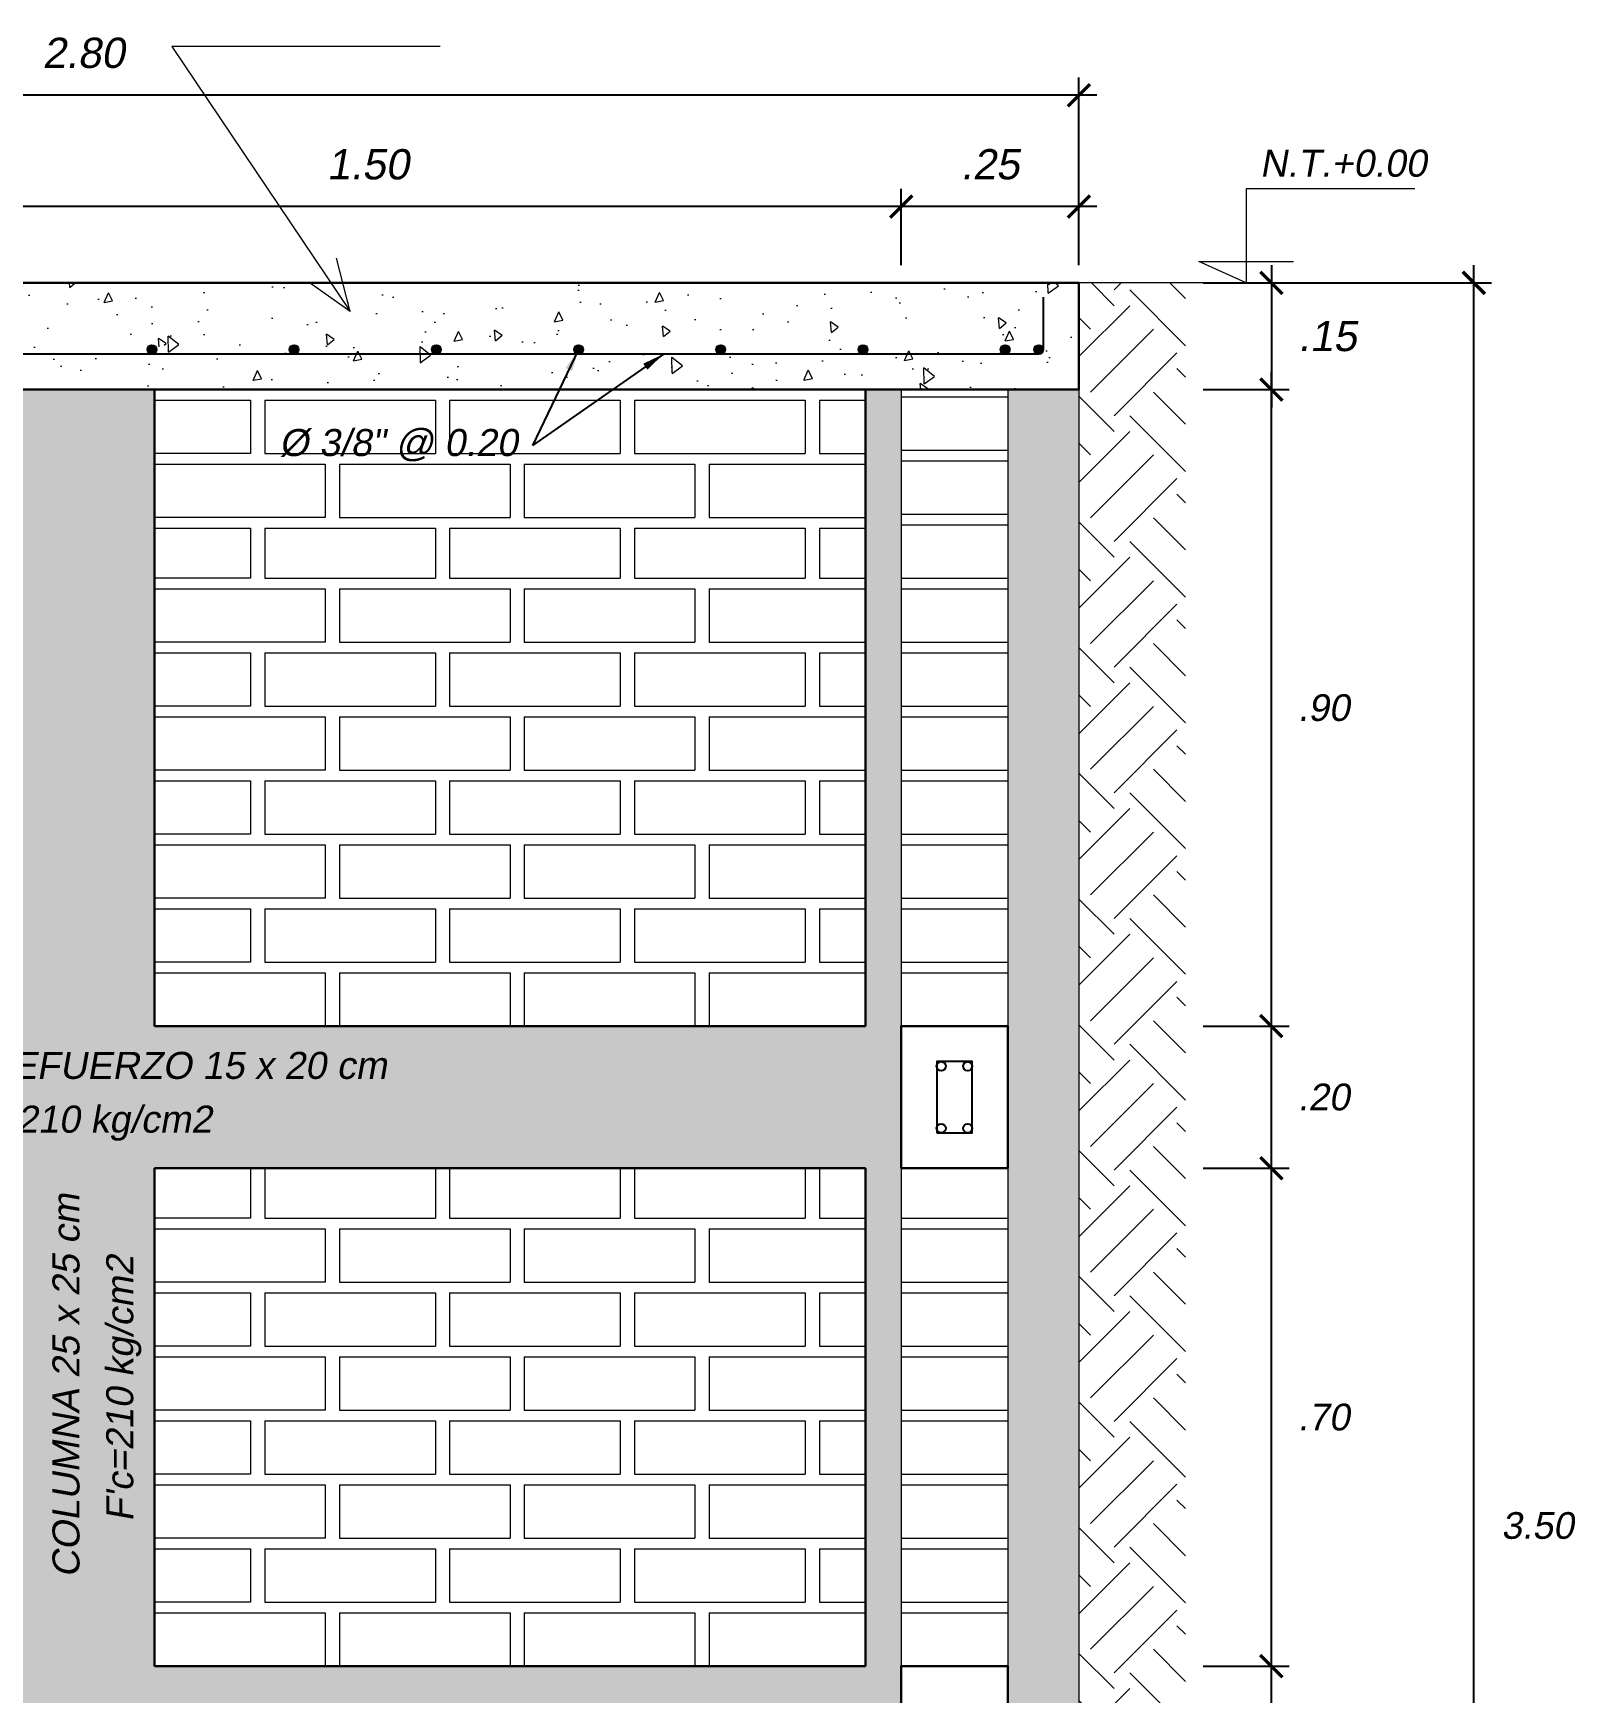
# Model space of a CAD drawing. Header units: metres. Extents: x 4293 to 4528, y 2596 to 2639.
# Drawn here: x 4468.228 to 4470.397, y 2628.752 to 2631.086 of the extents above; entities that cross this region are included whole.
import ezdxf
from ezdxf.enums import TextEntityAlignment as Align

# ---------------------------------------------------------------- set-up
doc = ezdxf.new("R2010")
doc.units = ezdxf.units.M
for name, color, linetype, lineweight in [('a. acero', 150, 'Continuous', 25), ('a. grava', 252, 'Continuous', 5), ('a. Ladrillos', 24, 'Continuous', 15), ('a. terreno', 79, 'Continuous', 9), ('A.B LADRILLO', 24, 'Continuous', 5), ('A.Texto', 180, 'Continuous', 5), ('cimiento', 6, 'Continuous', 30), ('columna', 212, 'Continuous', 30), ('concreto', 252, 'Continuous', 5), ('Cotas', 170, 'Continuous', 5)]:
    doc.layers.add(name, color=color, linetype=linetype, lineweight=lineweight)
doc.styles.add('ARIAL', font='arial.ttf', dxfattribs={"oblique": 10})
doc.dimstyles.new('Esc 1-25', dxfattribs={"dimscale": 0.25, "dimtxt": 0.15, "dimasz": 0.125, "dimexe": 0.1, "dimexo": 0.1, "dimgap": 0.15, "dimtad": 2, "dimtih": 1, "dimtoh": 1, "dimzin": 4, "dimdsep": 46, "dimtxsty": 'ARIAL', "dimblk": 'ARCHTICK', "dimcen": 0.5, "dimdle": 0.1, "dimadec": 0, "dimazin": 0, "dimtfac": 1, "dimtofl": 0, "dimtmove": 2, "dimatfit": 3, "dimfxl": 1, "dimtolj": 1, "dimtzin": 0, "dimarcsym": 1})

# ---------------------------------------------------------------- blocks, each defined once
blk = doc.blocks.new('_ArchTick')
at = {"color": 0, "linetype": 'ByBlock', "const_width": 0.15}
blk.add_lwpolyline([(-0.5, -0.5), (0.5, 0.5)], dxfattribs=at)
blk = doc.blocks.new('*D553')
at = {"layer": 'Cotas', "color": 0, "lineweight": -2, "transparency": 16777216}
for p, q in [((4467.9486, 2630.7594), (4467.9486, 2630.8667)), ((4469.4486, 2630.7594), (4469.4486, 2630.8667)), ((4469.4736, 2630.8417), (4467.9236, 2630.8417))]:
    blk.add_line(p, q, dxfattribs=at)
at = {"layer": 'Defpoints', "color": 0, "transparency": 16777216}
for p in [(4467.9486, 2630.8417), (4467.9486, 2630.7344), (4469.4486, 2630.7344)]:
    blk.add_point(p, dxfattribs=at)
at = {"layer": 'Cotas', "color": 0, "lineweight": -2, "transparency": 16777216, "xscale": 0.03125, "yscale": 0.03125, "zscale": 0.03125, "rotation": 180}
blk.add_blockref('_ArchTick', (4467.9486, 2630.8417), dxfattribs=at)
at = {"layer": 'Cotas', "color": 0, "lineweight": -2, "transparency": 16777216, "xscale": 0.03125, "yscale": 0.03125, "zscale": 0.03125}
blk.add_blockref('_ArchTick', (4469.4486, 2630.8417), dxfattribs=at)
at = {"layer": 'Cotas', "color": 0, "transparency": 16777216, "insert": (4468.6986, 2630.9009), "char_height": 0.0425, "attachment_point": 5, "style": 'ARIAL'}
blk.add_mtext('\\A1;1.50', dxfattribs=at)
blk = doc.blocks.new('*D556')
at = {"layer": 'Cotas', "color": 0, "lineweight": -2, "transparency": 16777216}
for p, q in [((4466.8986, 2630.7594), (4466.8986, 2631.0234)), ((4469.6986, 2630.7594), (4469.6986, 2631.0234)), ((4469.7236, 2630.9984), (4466.8736, 2630.9984))]:
    blk.add_line(p, q, dxfattribs=at)
at = {"layer": 'Defpoints', "color": 0, "transparency": 16777216}
for p in [(4466.8986, 2630.9984), (4466.8986, 2630.7344), (4469.6986, 2630.7344)]:
    blk.add_point(p, dxfattribs=at)
at = {"layer": 'Cotas', "color": 0, "lineweight": -2, "transparency": 16777216, "xscale": 0.03125, "yscale": 0.03125, "zscale": 0.03125, "rotation": 180}
blk.add_blockref('_ArchTick', (4466.8986, 2630.9984), dxfattribs=at)
at = {"layer": 'Cotas', "color": 0, "lineweight": -2, "transparency": 16777216, "xscale": 0.03125, "yscale": 0.03125, "zscale": 0.03125}
blk.add_blockref('_ArchTick', (4469.6986, 2630.9984), dxfattribs=at)
at = {"layer": 'Cotas', "color": 0, "transparency": 16777216, "insert": (4468.2986, 2631.0576), "char_height": 0.0425, "attachment_point": 5, "style": 'ARIAL'}
blk.add_mtext('\\A1;2.80', dxfattribs=at)
blk = doc.blocks.new('*D557')
at = {"layer": 'Cotas', "color": 0, "lineweight": -2, "transparency": 16777216}
for p, q in [((4469.4486, 2630.7594), (4469.4486, 2630.8667)), ((4469.6986, 2630.7594), (4469.6986, 2630.8667)), ((4469.7236, 2630.8417), (4469.4236, 2630.8417))]:
    blk.add_line(p, q, dxfattribs=at)
at = {"layer": 'Defpoints', "color": 0, "transparency": 16777216}
for p in [(4469.4486, 2630.8417), (4469.4486, 2630.7344), (4469.6986, 2630.7344)]:
    blk.add_point(p, dxfattribs=at)
at = {"layer": 'Cotas', "color": 0, "lineweight": -2, "transparency": 16777216, "xscale": 0.03125, "yscale": 0.03125, "zscale": 0.03125, "rotation": 180}
blk.add_blockref('_ArchTick', (4469.4486, 2630.8417), dxfattribs=at)
at = {"layer": 'Cotas', "color": 0, "lineweight": -2, "transparency": 16777216, "xscale": 0.03125, "yscale": 0.03125, "zscale": 0.03125}
blk.add_blockref('_ArchTick', (4469.6986, 2630.8417), dxfattribs=at)
at = {"layer": 'Cotas', "color": 0, "transparency": 16777216, "insert": (4469.5736, 2630.9009), "char_height": 0.0425, "attachment_point": 5, "style": 'ARIAL'}
blk.add_mtext('\\A1;.25', dxfattribs=at)
blk = doc.blocks.new('*D558')
at = {"layer": 'Cotas', "color": 0, "lineweight": -2, "transparency": 16777216}
for p, q in [((4469.9693, 2630.7594), (4469.9693, 2630.5594)), ((4469.8736, 2630.7344), (4469.9943, 2630.7344)), ((4469.8736, 2630.5844), (4469.9943, 2630.5844))]:
    blk.add_line(p, q, dxfattribs=at)
at = {"layer": 'Defpoints', "color": 0, "transparency": 16777216}
for p in [(4469.8486, 2630.7344), (4469.8486, 2630.5844), (4469.9693, 2630.5844)]:
    blk.add_point(p, dxfattribs=at)
at = {"layer": 'Cotas', "color": 0, "lineweight": -2, "transparency": 16777216, "xscale": 0.03125, "yscale": 0.03125, "zscale": 0.03125}
for p, rotation in [((4469.9693, 2630.7344), 90), ((4469.9693, 2630.5844), 270)]:
    blk.add_blockref('_ArchTick', p, dxfattribs=dict(at, rotation=rotation))
at = {"layer": 'Cotas', "color": 0, "transparency": 16777216, "insert": (4470.048, 2630.6594), "char_height": 0.0425, "attachment_point": 5, "style": 'ARIAL'}
blk.add_mtext('\\A1;.15', dxfattribs=at)
blk = doc.blocks.new('*D562')
at = {"layer": 'Cotas', "color": 0, "lineweight": -2, "ltscale": 0.01, "transparency": 16777216}
for p, q in [((4469.9693, 2628.5644), (4469.9693, 2628.8144)), ((4469.8736, 2628.7894), (4469.9943, 2628.7894)), ((4469.8736, 2628.5894), (4469.9943, 2628.5894))]:
    blk.add_line(p, q, dxfattribs=at)
at = {"layer": 'Defpoints', "color": 0, "ltscale": 0.01, "transparency": 16777216}
for p in [(4469.8486, 2628.7894), (4469.9693, 2628.7894), (4469.8486, 2628.5894)]:
    blk.add_point(p, dxfattribs=at)
at = {"layer": 'Cotas', "color": 0, "lineweight": -2, "ltscale": 0.01, "transparency": 16777216, "xscale": 0.03125, "yscale": 0.03125, "zscale": 0.03125}
for p, rotation in [((4469.9693, 2628.7894), 90), ((4469.9693, 2628.5894), 270)]:
    blk.add_blockref('_ArchTick', p, dxfattribs=dict(at, rotation=rotation))
at = {"layer": 'Cotas', "color": 0, "ltscale": 0.01, "transparency": 16777216, "insert": (4470.0429, 2628.6894), "char_height": 0.0375, "attachment_point": 5, "style": 'ARIAL'}
blk.add_mtext('\\A1;.20', dxfattribs=at)
blk = doc.blocks.new('*D563')
at = {"layer": 'Cotas', "color": 0, "lineweight": -2, "ltscale": 0.01, "transparency": 16777216}
for p, q in [((4469.9693, 2628.7644), (4469.9693, 2629.5144)), ((4469.8736, 2629.4894), (4469.9943, 2629.4894)), ((4469.8736, 2628.7894), (4469.9943, 2628.7894))]:
    blk.add_line(p, q, dxfattribs=at)
at = {"layer": 'Defpoints', "color": 0, "ltscale": 0.01, "transparency": 16777216}
for p in [(4469.8486, 2629.4894), (4469.9693, 2629.4894), (4469.8486, 2628.7894)]:
    blk.add_point(p, dxfattribs=at)
at = {"layer": 'Cotas', "color": 0, "lineweight": -2, "ltscale": 0.01, "transparency": 16777216, "xscale": 0.03125, "yscale": 0.03125, "zscale": 0.03125}
for p, rotation in [((4469.9693, 2629.4894), 90), ((4469.9693, 2628.7894), 270)]:
    blk.add_blockref('_ArchTick', p, dxfattribs=dict(at, rotation=rotation))
at = {"layer": 'Cotas', "color": 0, "ltscale": 0.01, "transparency": 16777216, "insert": (4470.0429, 2629.1394), "char_height": 0.0375, "attachment_point": 5, "style": 'ARIAL'}
blk.add_mtext('\\A1;.70', dxfattribs=at)
blk = doc.blocks.new('*D564')
at = {"layer": 'Cotas', "color": 0, "lineweight": -2, "ltscale": 0.01, "transparency": 16777216}
for p, q in [((4469.9693, 2629.4644), (4469.9693, 2629.7144)), ((4469.8736, 2629.6894), (4469.9943, 2629.6894)), ((4469.8736, 2629.4894), (4469.9943, 2629.4894))]:
    blk.add_line(p, q, dxfattribs=at)
at = {"layer": 'Defpoints', "color": 0, "ltscale": 0.01, "transparency": 16777216}
for p in [(4469.8486, 2629.6894), (4469.9693, 2629.6894), (4469.8486, 2629.4894)]:
    blk.add_point(p, dxfattribs=at)
at = {"layer": 'Cotas', "color": 0, "lineweight": -2, "ltscale": 0.01, "transparency": 16777216, "xscale": 0.03125, "yscale": 0.03125, "zscale": 0.03125}
for p, rotation in [((4469.9693, 2629.6894), 90), ((4469.9693, 2629.4894), 270)]:
    blk.add_blockref('_ArchTick', p, dxfattribs=dict(at, rotation=rotation))
at = {"layer": 'Cotas', "color": 0, "ltscale": 0.01, "transparency": 16777216, "insert": (4470.0429, 2629.5894), "char_height": 0.0375, "attachment_point": 5, "style": 'ARIAL'}
blk.add_mtext('\\A1;.20', dxfattribs=at)
blk = doc.blocks.new('*D565')
at = {"layer": 'Cotas', "color": 0, "lineweight": -2, "ltscale": 0.01, "transparency": 16777216}
for p, q in [((4469.9693, 2629.6644), (4469.9693, 2630.6094)), ((4469.8736, 2630.5844), (4469.9943, 2630.5844)), ((4469.8736, 2629.6894), (4469.9943, 2629.6894))]:
    blk.add_line(p, q, dxfattribs=at)
at = {"layer": 'Defpoints', "color": 0, "ltscale": 0.01, "transparency": 16777216}
for p in [(4469.8486, 2630.5844), (4469.9693, 2630.5844), (4469.8486, 2629.6894)]:
    blk.add_point(p, dxfattribs=at)
at = {"layer": 'Cotas', "color": 0, "lineweight": -2, "ltscale": 0.01, "transparency": 16777216, "xscale": 0.03125, "yscale": 0.03125, "zscale": 0.03125}
for p, rotation in [((4469.9693, 2630.5844), 90), ((4469.9693, 2629.6894), 270)]:
    blk.add_blockref('_ArchTick', p, dxfattribs=dict(at, rotation=rotation))
at = {"layer": 'Cotas', "color": 0, "ltscale": 0.01, "transparency": 16777216, "insert": (4470.0429, 2630.1369), "char_height": 0.0375, "attachment_point": 5, "style": 'ARIAL'}
blk.add_mtext('\\A1;.90', dxfattribs=at)
blk = doc.blocks.new('*D566')
at = {"layer": 'Cotas', "color": 0, "lineweight": -2, "ltscale": 0.01, "transparency": 16777216}
for p, q in [((4470.2541, 2627.2144), (4470.2541, 2630.7594)), ((4469.9943, 2630.7344), (4470.2791, 2630.7344)), ((4469.9943, 2627.2394), (4470.2791, 2627.2394))]:
    blk.add_line(p, q, dxfattribs=at)
at = {"layer": 'Defpoints', "color": 0, "ltscale": 0.01, "transparency": 16777216}
for p in [(4469.9693, 2630.7344), (4470.2541, 2630.7344), (4469.9693, 2627.2394)]:
    blk.add_point(p, dxfattribs=at)
at = {"layer": 'Cotas', "color": 0, "lineweight": -2, "ltscale": 0.01, "transparency": 16777216, "xscale": 0.03125, "yscale": 0.03125, "zscale": 0.03125}
for p, rotation in [((4470.2541, 2630.7344), 90), ((4470.2541, 2627.2394), 270)]:
    blk.add_blockref('_ArchTick', p, dxfattribs=dict(at, rotation=rotation))
at = {"layer": 'Cotas', "color": 0, "ltscale": 0.01, "transparency": 16777216, "insert": (4470.3436, 2628.9869), "char_height": 0.0375, "attachment_point": 5, "style": 'ARIAL'}
blk.add_mtext('\\A1;3.50', dxfattribs=at)

msp = doc.modelspace()

# ---------------------------------------------------------------- hatches: boundary and pattern name
at = {"layer": 'a. acero'}
h = msp.add_hatch(color=1, dxfattribs=at)
h.set_gradient(color1=(255, 0, 0), color2=(255, 20, 20), one_color=1, tint=0.54)
h.paths.add_polyline_path([(4468.3886, 2630.6407, 1), (4468.4013, 2630.6407, 1)])
h = msp.add_hatch(color=1, dxfattribs=at)
h.set_gradient(color1=(255, 0, 0), color2=(255, 20, 20), one_color=1, tint=0.54)
h.paths.add_polyline_path([(4468.5886, 2630.6407, 1), (4468.6013, 2630.6407, 1)])
h = msp.add_hatch(color=1, dxfattribs=at)
h.set_gradient(color1=(255, 0, 0), color2=(255, 20, 20), one_color=1, tint=0.54)
h.paths.add_polyline_path([(4468.7886, 2630.6407, 1), (4468.8013, 2630.6407, 1)])
h = msp.add_hatch(color=1, dxfattribs=at)
h.set_gradient(color1=(255, 0, 0), color2=(255, 20, 20), one_color=1, tint=0.54)
h.paths.add_polyline_path([(4468.9886, 2630.6407, 1), (4469.0013, 2630.6407, 1)])
h = msp.add_hatch(color=1, dxfattribs=at)
h.set_gradient(color1=(255, 0, 0), color2=(255, 20, 20), one_color=1, tint=0.54)
h.paths.add_polyline_path([(4469.1886, 2630.6407, 1), (4469.2013, 2630.6407, 1)])
h = msp.add_hatch(color=1, dxfattribs=at)
h.set_gradient(color1=(255, 0, 0), color2=(255, 20, 20), one_color=1, tint=0.54)
h.paths.add_polyline_path([(4469.3886, 2630.6407, 1), (4469.4013, 2630.6407, 1)])
h = msp.add_hatch(color=1, dxfattribs=at)
h.set_gradient(color1=(255, 0, 0), color2=(255, 20, 20), one_color=1, tint=0.54)
h.paths.add_polyline_path([(4469.5886, 2630.6407, 1), (4469.6013, 2630.6407, 1)])
h = msp.add_hatch(color=1, dxfattribs=at)
h.set_gradient(color1=(255, 0, 0), color2=(255, 20, 20), one_color=1, tint=0.54)
h.paths.add_polyline_path([(4469.6359, 2630.6407, 1), (4469.6486, 2630.6407, 1)])
at = {"layer": 'a. grava'}
h = msp.add_hatch(dxfattribs=at)
h.set_pattern_fill('GRAVEL', color=256, scale=0.1, style=0)
h.set_pattern_definition([(228.0128, (4412.2989635, 2630.692744), (-0.7999998232, -0.9000001342), [0.0134536, -1.3319088]), (184.9697, (4412.2899635, 2630.6827437), (1.20000010515, 0.0999991307), [0.0230868, -2.2855925]), (132.5104, (4412.2669635, 2630.680744), (0.99999907183, -1.1000008674), [0.0162788, -1.6116032]), (267.2737, (4412.2279635, 2630.6557437), (0.09999960177, 2.0000000295), [0.0210238, -2.0813558]), (292.8337, (4412.2269635, 2630.6347437), (-0.50000099054, 1.19999964118), [0.0206155, -2.0409373]), (357.2737, (4412.2349635, 2630.6157437), (-2.0000000295, 0.09999960177), [0.0210238, -2.0813558]), (37.6942, (4412.2559635, 2630.6147437), (-1.30000073456, -0.99999904052), [0.0278029, -2.7524849]), (72.2553, (4412.2779635, 2630.6317437), (0.70000107627, 2.19999962312), [0.0262488, -2.5986321]), (121.4296, (4412.2859635, 2630.6567437), (-0.8000008234, 1.29999950365), [0.021095, -2.0884073]), (175.2364, (4412.2749635, 2630.674744), (1.1000000946, -0.0999991533), [0.0240832, -1.1800763]), (222.3974, (4412.2509635, 2630.6767437), (-1.2000007351, -1.0999992082), [0.0311448, -3.0833375]), (138.8141, (4412.326963, 2630.654744), (-0.7000002947, 0.5999997313), [0.0106301, -1.0523844]), (171.4692, (4412.3189635, 2630.6617437), (1.2999998285, -0.200000791), [0.0202237, -2.0021511]), (225, (4412.29896, 2630.664744), (-1e-17, -0.10000003), [0.0141421, -0.1272792]), (203.1986, (4412.291963, 2630.676744), (0.499999973, 0.2000001325), [0.0076158, -0.7539615]), (291.8014, (4412.284963, 2630.673744), (-0.099999991, 0.3000000273), [0.0107703, -0.5277462]), (30.9638, (4412.288963, 2630.663744), (0.299999802, 0.2000002484), [0.0174929, -0.5656023]), (161.5651, (4412.303963, 2630.672744), (0.200000043, -0.09999984), [0.0126491, -0.3035787]), (16.3895, (4412.2269635, 2630.6737437), (1.00000021984, 0.299999271), [0.01772, -1.7542845]), (70.3462, (4412.2439635, 2630.678744), (-0.3999995247, -1.10000021356), [0.0148661, -1.4717408]), (293.1986, (4412.303963, 2630.692744), (-0.2000001325, 0.499999973), [0.0152315, -0.7463458]), (343.6105, (4412.3099635, 2630.6787437), (-1.00000021984, 0.299999271), [0.01772, -1.7542845]), (339.444, (4412.226963, 2630.611744), (-0.5000001845, 0.1999995996), [0.017088, -0.8373124]), (294.7751, (4412.2429635, 2630.605744), (-0.4999992189, 1.1000003422), [0.0143178, -1.4174643]), (66.8014, (4412.304963, 2630.592744), (0.2000001325, 0.499999973), [0.0152315, -0.7463458]), (17.354, (4412.3109635, 2630.6067437), (-1.3000002019, -0.3999994502), [0.0167631, -1.6595424]), (69.444, (4412.255963, 2630.592744), (-0.1999995996, -0.5000001845), [0.008544, -0.8458564]), (101.3099, (4412.298963, 2630.592744), (-0.099999763, 0.400000075), [0.005099, -0.5048029]), (165.9638, (4412.297963, 2630.597744), (0.300000055, -0.099999806), [0.0206155, -0.391695]), (186.009, (4412.2779635, 2630.6027437), (0.9999999751, 0.09999993175), [0.019105, -1.8913923]), (303.6901, (4412.288963, 2630.654744), (-0.100000133, 0.199999956), [0.0144222, -0.3461329]), (353.1572, (4412.2969635, 2630.6427437), (1.69999993655, -0.2000007998), [0.0251794, -2.4927563]), (60.9454, (4412.321963, 2630.639744), (-0.4000000027, -0.7000000385), [0.0102956, -1.0192674]), (90, (4412.32696, 2630.64874), (-0.1, 0.1), [0.006, -0.094]), (120.2564, (4412.2759635, 2630.605744), (0.3999994887, -0.7000002456), [0.0138924, -1.375352]), (48.0128, (4412.2689635, 2630.617744), (0.7999998232, 0.9000001342), [0.0269072, -1.3184552]), (0, (4412.28696, 2630.63774), (0.1, 0.1), [0.026, -0.074]), (325.3048, (4412.3129635, 2630.637744), (-0.9999994259, 0.70000086096), [0.0158114, -1.5653274]), (254.0546, (4412.325963, 2630.628744), (-0.099999989, -0.4000000127), [0.0145602, -0.7134508]), (207.646, (4412.3219635, 2630.6147437), (-1.89999958072, -1.00000077132), [0.0237065, -2.3469474]), (175.4261, (4412.3009635, 2630.6037437), (-1.30000005583, 0.09999948012), [0.0250799, -2.4829074])])
h.paths.add_polyline_path([(4469.6986, 2630.5844), (4469.5986, 2630.5844), (4469.5986, 2627.2394), (4469.6986, 2627.2394)])
at = {"layer": 'a. terreno', "ltscale": 0.5}
h = msp.add_hatch(dxfattribs=at)
h.set_pattern_fill('EARTH', color=256, scale=0.5, angle=45, style=0)
h.set_pattern_definition([(45, (4306.40636, 2617.99641), (1e-17, 0.1767767), [0.125, -0.125]), (45, (4306.37321, 2618.02955), (1e-17, 0.1767767), [0.125, -0.125]), (45, (4306.34007, 2618.0627), (1e-17, 0.1767767), [0.125, -0.125]), (135, (4306.34007, 2618.0848), (-0.1767767, 3e-17), [0.125, -0.125]), (135, (4306.37321, 2618.11794), (-0.1767767, 3e-17), [0.125, -0.125]), (135, (4306.40636, 2618.15109), (-0.1767767, 3e-17), [0.125, -0.125])])
h.paths.add_polyline_path([(4469.8486, 2630.7344), (4469.6986, 2630.7344), (4469.6986, 2627.2394), (4469.8486, 2627.2394)])
at = {"layer": 'concreto', "ltscale": 2}
h = msp.add_hatch(dxfattribs=at)
h.set_pattern_fill('AR-CONC', color=256, scale=0.02, angle=45, style=0)
h.set_pattern_definition([(95, (4272.2352, 2619.44062), (0.1103104, 0.092561416), [0.015, -0.165]), (40, (4272.2352, 2619.44062), (-0.12599843, 0.08675363), [0.012, -0.132]), (145.451444, (4272.24439, 2619.44833), (-0.01568803, 0.17931504), [0.01274804, -0.14022842]), (91.1842, (4272.20691, 2619.4689), (0.17433868, 0.12752276), [0.0225, -0.2475]), (141.63564, (4272.22144, 2619.47953), (-0.00558001, 0.26994233), [0.01912207, -0.21034275]), (36.18416, (4272.20691, 2619.4689), (-0.00558001, 0.26994233), [0.018, -0.198]), (66, (4272.22813, 2619.47597), (0.141354314, 0.027476495), [0.015, -0.165]), (11, (4272.22813, 2619.47597), (-0.06814172, 0.13696169), [0.012, -0.132]), (116.451445, (4272.2399, 2619.47826), (0.073212595, 0.16443818), [0.01274804, -0.14022842]), (82.5, (4272.2352, 2619.44062), (-0.045358637, 0.048797964), [0, -0.1304, 0, -0.134, 0, -0.1325]), (52.5, (4272.2352, 2619.44062), (-0.018574588, 0.09298189), [0, -0.0764, 0, -0.1274, 0, -0.0505]), (12.5, (4272.20366, 2619.40908), (0.078683633, 0.072304152), [0, -0.05, 0, -0.156, 0, -0.207]), (2.5, (4272.18952, 2619.39494), (0.068317997, 0.09663196), [0, -0.065, 0, -0.1036, 0, -0.147])])
h.paths.add_polyline_path([(4467.9486, 2630.7344), (4467.9486, 2630.6344), (4467.8986, 2630.6344), (4467.8986, 2630.5844), (4469.6986, 2630.5844), (4469.6986, 2630.7344), (4469.2172, 2630.7344), (4469.2276, 2630.6942), (4469.1704, 2630.7344)])
edge = h.paths.add_edge_path(flags=16)
edge.add_arc((4468.4102, 2630.6407), 0.00635, 0, 360)
at = {"layer": 'concreto', "ltscale": 0.5}
h = msp.add_hatch(dxfattribs=at)
h.set_pattern_fill('AR-CONC', color=256, scale=0.02, angle=45, style=0)
h.set_pattern_definition([(95, (4272.2352, 2619.29062), (0.1103104, 0.092561416), [0.015, -0.165]), (40, (4272.2352, 2619.29062), (-0.12599843, 0.08675363), [0.012, -0.132]), (145.451444, (4272.24439, 2619.29833), (-0.01568803, 0.17931504), [0.01274804, -0.14022842]), (91.1842, (4272.20691, 2619.3189), (0.17433868, 0.12752276), [0.0225, -0.2475]), (141.63564, (4272.22144, 2619.32953), (-0.00558001, 0.26994233), [0.01912207, -0.21034275]), (36.18416, (4272.20691, 2619.3189), (-0.00558001, 0.26994233), [0.018, -0.198]), (66, (4272.22813, 2619.32597), (0.141354314, 0.027476495), [0.015, -0.165]), (11, (4272.22813, 2619.32597), (-0.06814172, 0.13696169), [0.012, -0.132]), (116.451445, (4272.2399, 2619.32826), (0.073212595, 0.16443818), [0.01274804, -0.14022842]), (82.5, (4272.2352, 2619.29062), (-0.045358637, 0.048797964), [0, -0.1304, 0, -0.134, 0, -0.1325]), (52.5, (4272.2352, 2619.29062), (-0.018574588, 0.09298189), [0, -0.0764, 0, -0.1274, 0, -0.0505]), (12.5, (4272.20366, 2619.25908), (0.078683633, 0.072304152), [0, -0.05, 0, -0.156, 0, -0.207]), (2.5, (4272.18952, 2619.24494), (0.068317997, 0.09663196), [0, -0.065, 0, -0.1036, 0, -0.147])])
h.paths.add_polyline_path([(4468.3986, 2629.6894), (4468.3986, 2630.5844), (4468.1986, 2630.5844), (4468.1986, 2629.6894), (4467.1986, 2629.6894), (4467.1986, 2630.5844), (4467.1486, 2630.5844), (4467.1486, 2627.7394), (4467.6486, 2627.7394), (4469.2486, 2627.7394), (4469.4486, 2627.7394), (4469.4486, 2630.5844), (4469.3986, 2630.5844), (4469.3986, 2629.6894)])
h.paths.add_polyline_path([(4468.3986, 2629.4894), (4469.3986, 2629.4894), (4469.3986, 2628.7894), (4468.3986, 2628.7894)], flags=16)
h.paths.add_polyline_path([(4468.1986, 2629.4894), (4468.1986, 2628.7894), (4467.1986, 2628.7894), (4467.1986, 2629.4894)], flags=16)
h.paths.add_polyline_path([(4468.3986, 2628.5894), (4469.3986, 2628.5894), (4469.3986, 2627.8894), (4468.3986, 2627.8894)], flags=16)
h.paths.add_polyline_path([(4468.1986, 2628.5894), (4468.1986, 2627.8894), (4467.1986, 2627.8894), (4467.1986, 2628.5894)], flags=16)

# ---------------------------------------------------------------- linework, layer by layer
at = {"layer": 'a. acero'}
for points in [[(4469.6486, 2630.6407), (4469.6486, 2630.7141)], [(4469.6422, 2630.6344), (4467.9949, 2630.6344)]]:
    msp.add_lwpolyline(points, dxfattribs=at)
msp.add_lwpolyline([(4469.4986, 2629.5394), (4469.5486, 2629.5394), (4469.5486, 2629.6394), (4469.4986, 2629.6394)], close=True, dxfattribs=at)
for centre in [(4468.3949, 2630.6407), (4468.3949, 2630.6407), (4468.5949, 2630.6407), (4468.7949, 2630.6407), (4468.9949, 2630.6407), (4469.1949, 2630.6407), (4469.3949, 2630.6407), (4469.5949, 2630.6407), (4469.6422, 2630.6407), (4469.6422, 2630.6407), (4469.5049, 2629.633), (4469.5422, 2629.633), (4469.5049, 2629.5457), (4469.5422, 2629.5457)]:
    msp.add_circle(centre, 0.00635, dxfattribs=at)
at = {"layer": 'a. grava'}
msp.add_line((4469.6986, 2630.5844), (4469.6986, 2627.2394), dxfattribs=at)
at = {"layer": 'a. Ladrillos'}
for p, q in [((4469.4486, 2630.5844), (4469.4486, 2629.6894)), ((4468.3986, 2630.5694), (4468.5336, 2630.5694)), ((4468.5336, 2630.5694), (4468.5336, 2630.4944)), ((4468.5536, 2630.5694), (4468.5536, 2630.4944)), ((4468.5536, 2630.5694), (4468.7936, 2630.5694)), ((4468.7936, 2630.5694), (4468.7936, 2630.4944)), ((4468.8136, 2630.5694), (4468.8136, 2630.4944)), ((4468.8136, 2630.5694), (4469.0536, 2630.5694)), ((4469.0536, 2630.5694), (4469.0536, 2630.4944)), ((4469.0736, 2630.5694), (4469.0736, 2630.4944)), ((4469.0736, 2630.5694), (4469.3136, 2630.5694)), ((4469.3136, 2630.5694), (4469.3136, 2630.4944)), ((4469.3336, 2630.5694), (4469.3336, 2630.4944)), ((4469.3336, 2630.5694), (4469.3986, 2630.5694)), ((4469.4486, 2630.5744), (4469.5986, 2630.5744)), ((4469.4486, 2630.5744), (4469.5986, 2630.5744)), ((4468.5336, 2630.4944), (4468.3986, 2630.4944)), ((4468.5536, 2630.4944), (4468.7936, 2630.4944)), ((4468.8136, 2630.4944), (4469.0536, 2630.4944)), ((4469.0736, 2630.4944), (4469.3136, 2630.4944)), ((4469.3336, 2630.4944), (4469.3986, 2630.4944)), ((4469.4486, 2630.4994), (4469.5986, 2630.4994)), ((4468.3986, 2630.4794), (4468.6386, 2630.4794)), ((4468.6386, 2630.4794), (4468.6386, 2630.4044)), ((4468.6586, 2630.4794), (4468.6586, 2630.4044)), ((4468.6586, 2630.4794), (4468.8986, 2630.4794)), ((4468.8986, 2630.4794), (4468.8986, 2630.4044)), ((4468.9186, 2630.4794), (4468.9186, 2630.4044)), ((4468.9186, 2630.4794), (4469.1586, 2630.4794)), ((4469.1586, 2630.4794), (4469.1586, 2630.4044)), ((4469.1786, 2630.4794), (4469.1786, 2630.4044)), ((4469.1786, 2630.4794), (4469.3986, 2630.4794)), ((4469.4486, 2630.4844), (4469.5986, 2630.4844)), ((4469.4486, 2630.4844), (4469.5986, 2630.4844)), ((4468.6386, 2630.4044), (4468.3986, 2630.4044)), ((4468.6586, 2630.4044), (4468.8986, 2630.4044)), ((4468.9186, 2630.4044), (4469.1586, 2630.4044)), ((4469.1786, 2630.4044), (4469.3986, 2630.4044)), ((4469.4486, 2630.4094), (4469.5986, 2630.4094)), ((4468.3986, 2630.3894), (4468.5336, 2630.3894)), ((4468.5336, 2630.3894), (4468.5336, 2630.3194)), ((4468.5536, 2630.3894), (4468.5536, 2630.3194)), ((4468.5536, 2630.3894), (4468.7936, 2630.3894)), ((4468.7936, 2630.3894), (4468.7936, 2630.3194)), ((4468.8136, 2630.3894), (4468.8136, 2630.3194)), ((4468.8136, 2630.3894), (4469.0536, 2630.3894)), ((4469.0536, 2630.3894), (4469.0536, 2630.3194)), ((4469.0736, 2630.3894), (4469.0736, 2630.3194)), ((4469.0736, 2630.3894), (4469.3136, 2630.3894)), ((4469.3136, 2630.3894), (4469.3136, 2630.3194)), ((4469.3336, 2630.3894), (4469.3336, 2630.3194)), ((4469.3336, 2630.3894), (4469.3986, 2630.3894)), ((4469.4486, 2630.3944), (4469.5986, 2630.3944)), ((4469.4486, 2630.3944), (4469.5986, 2630.3944)), ((4468.5336, 2630.3194), (4468.3986, 2630.3194)), ((4468.3986, 2630.3044), (4468.6386, 2630.3044)), ((4468.5536, 2630.3194), (4468.7936, 2630.3194)), ((4468.6386, 2630.3044), (4468.6386, 2630.2294)), ((4468.6586, 2630.3044), (4468.6586, 2630.2294)), ((4468.6586, 2630.3044), (4468.8986, 2630.3044)), ((4468.8136, 2630.3194), (4469.0536, 2630.3194)), ((4468.8986, 2630.3044), (4468.8986, 2630.2294)), ((4468.9186, 2630.3044), (4468.9186, 2630.2294)), ((4468.9186, 2630.3044), (4469.1586, 2630.3044)), ((4469.0736, 2630.3194), (4469.3136, 2630.3194)), ((4469.1586, 2630.3044), (4469.1586, 2630.2294)), ((4469.1786, 2630.3044), (4469.1786, 2630.2294)), ((4469.1786, 2630.3044), (4469.3986, 2630.3044)), ((4469.3336, 2630.3194), (4469.3986, 2630.3194)), ((4469.4486, 2630.3194), (4469.5986, 2630.3194)), ((4469.4486, 2630.3044), (4469.5986, 2630.3044)), ((4469.4486, 2630.3044), (4469.5986, 2630.3044)), ((4468.6386, 2630.2294), (4468.3986, 2630.2294)), ((4468.3986, 2630.2144), (4468.5336, 2630.2144)), ((4468.5336, 2630.2144), (4468.5336, 2630.1394)), ((4468.5536, 2630.2144), (4468.5536, 2630.1394)), ((4468.5536, 2630.2144), (4468.7936, 2630.2144)), ((4468.6586, 2630.2294), (4468.8986, 2630.2294)), ((4468.7936, 2630.2144), (4468.7936, 2630.1394)), ((4468.8136, 2630.2144), (4468.8136, 2630.1394)), ((4468.8136, 2630.2144), (4469.0536, 2630.2144)), ((4468.9186, 2630.2294), (4469.1586, 2630.2294)), ((4469.0536, 2630.2144), (4469.0536, 2630.1394)), ((4469.0736, 2630.2144), (4469.0736, 2630.1394)), ((4469.0736, 2630.2144), (4469.3136, 2630.2144)), ((4469.1786, 2630.2294), (4469.3986, 2630.2294)), ((4469.3136, 2630.2144), (4469.3136, 2630.1394)), ((4469.3336, 2630.2144), (4469.3336, 2630.1394)), ((4469.3336, 2630.2144), (4469.3986, 2630.2144)), ((4469.4486, 2630.2294), (4469.5986, 2630.2294)), ((4469.4486, 2630.2144), (4469.5986, 2630.2144)), ((4469.4486, 2630.2144), (4469.5986, 2630.2144)), ((4468.5336, 2630.1394), (4468.3986, 2630.1394)), ((4468.5536, 2630.1394), (4468.7936, 2630.1394)), ((4468.8136, 2630.1394), (4469.0536, 2630.1394)), ((4469.0736, 2630.1394), (4469.3136, 2630.1394)), ((4469.3336, 2630.1394), (4469.3986, 2630.1394)), ((4469.4486, 2630.1394), (4469.5986, 2630.1394)), ((4468.3986, 2630.1244), (4468.6386, 2630.1244)), ((4468.6386, 2630.1244), (4468.6386, 2630.0494)), ((4468.6586, 2630.1244), (4468.6586, 2630.0494)), ((4468.6586, 2630.1244), (4468.8986, 2630.1244)), ((4468.8986, 2630.1244), (4468.8986, 2630.0494)), ((4468.9186, 2630.1244), (4468.9186, 2630.0494)), ((4468.9186, 2630.1244), (4469.1586, 2630.1244)), ((4469.1586, 2630.1244), (4469.1586, 2630.0494)), ((4469.1786, 2630.1244), (4469.1786, 2630.0494)), ((4469.1786, 2630.1244), (4469.3986, 2630.1244)), ((4469.4486, 2630.1244), (4469.5986, 2630.1244)), ((4469.4486, 2630.1244), (4469.5986, 2630.1244)), ((4468.6386, 2630.0494), (4468.3986, 2630.0494)), ((4468.6586, 2630.0494), (4468.8986, 2630.0494)), ((4468.9186, 2630.0494), (4469.1586, 2630.0494)), ((4469.1786, 2630.0494), (4469.3986, 2630.0494)), ((4469.4486, 2630.0494), (4469.5986, 2630.0494)), ((4468.3986, 2630.0344), (4468.5336, 2630.0344)), ((4468.5336, 2630.0344), (4468.5336, 2629.9594)), ((4468.5536, 2630.0344), (4468.5536, 2629.9594)), ((4468.5536, 2630.0344), (4468.7936, 2630.0344)), ((4468.7936, 2630.0344), (4468.7936, 2629.9594)), ((4468.8136, 2630.0344), (4468.8136, 2629.9594)), ((4468.8136, 2630.0344), (4469.0536, 2630.0344)), ((4469.0536, 2630.0344), (4469.0536, 2629.9594)), ((4469.0736, 2630.0344), (4469.0736, 2629.9594)), ((4469.0736, 2630.0344), (4469.3136, 2630.0344)), ((4469.3136, 2630.0344), (4469.3136, 2629.9594)), ((4469.3336, 2630.0344), (4469.3336, 2629.9594)), ((4469.3336, 2630.0344), (4469.3986, 2630.0344)), ((4469.4486, 2630.0344), (4469.5986, 2630.0344)), ((4469.4486, 2630.0344), (4469.5986, 2630.0344)), ((4468.5336, 2629.9594), (4468.3986, 2629.9594)), ((4468.5536, 2629.9594), (4468.7936, 2629.9594)), ((4468.8136, 2629.9594), (4469.0536, 2629.9594)), ((4469.0736, 2629.9594), (4469.3136, 2629.9594)), ((4469.3336, 2629.9594), (4469.3986, 2629.9594)), ((4469.4486, 2629.9594), (4469.5986, 2629.9594)), ((4468.3986, 2629.9444), (4468.6386, 2629.9444)), ((4468.6386, 2629.9444), (4468.6386, 2629.8694)), ((4468.6586, 2629.9444), (4468.6586, 2629.8694)), ((4468.6586, 2629.9444), (4468.8986, 2629.9444)), ((4468.8986, 2629.9444), (4468.8986, 2629.8694)), ((4468.9186, 2629.9444), (4468.9186, 2629.8694)), ((4468.9186, 2629.9444), (4469.1586, 2629.9444)), ((4469.1586, 2629.9444), (4469.1586, 2629.8694)), ((4469.1786, 2629.9444), (4469.1786, 2629.8694)), ((4469.1786, 2629.9444), (4469.3986, 2629.9444)), ((4469.4486, 2629.9444), (4469.5986, 2629.9444)), ((4469.4486, 2629.9444), (4469.5986, 2629.9444)), ((4468.6386, 2629.8694), (4468.3986, 2629.8694)), ((4468.6586, 2629.8694), (4468.8986, 2629.8694)), ((4468.9186, 2629.8694), (4469.1586, 2629.8694)), ((4469.1786, 2629.8694), (4469.3986, 2629.8694)), ((4469.4486, 2629.8694), (4469.5986, 2629.8694)), ((4468.3986, 2629.8544), (4468.5336, 2629.8544)), ((4468.5336, 2629.8544), (4468.5336, 2629.7794)), ((4468.5536, 2629.8544), (4468.5536, 2629.7794)), ((4468.5536, 2629.8544), (4468.7936, 2629.8544)), ((4468.7936, 2629.8544), (4468.7936, 2629.7794)), ((4468.8136, 2629.8544), (4468.8136, 2629.7794)), ((4468.8136, 2629.8544), (4469.0536, 2629.8544)), ((4469.0536, 2629.8544), (4469.0536, 2629.7794)), ((4469.0736, 2629.8544), (4469.0736, 2629.7794)), ((4469.0736, 2629.8544), (4469.3136, 2629.8544)), ((4469.3136, 2629.8544), (4469.3136, 2629.7794)), ((4469.3336, 2629.8544), (4469.3336, 2629.7794)), ((4469.3336, 2629.8544), (4469.3986, 2629.8544)), ((4469.4486, 2629.8544), (4469.5986, 2629.8544)), ((4469.4486, 2629.8544), (4469.5986, 2629.8544)), ((4468.5336, 2629.7794), (4468.3986, 2629.7794)), ((4468.5536, 2629.7794), (4468.7936, 2629.7794)), ((4468.8136, 2629.7794), (4469.0536, 2629.7794)), ((4469.0736, 2629.7794), (4469.3136, 2629.7794)), ((4469.3336, 2629.7794), (4469.3986, 2629.7794)), ((4469.4486, 2629.7794), (4469.5986, 2629.7794)), ((4468.3986, 2629.7644), (4468.6386, 2629.7644)), ((4468.6386, 2629.7644), (4468.6386, 2629.6894)), ((4468.6586, 2629.7644), (4468.6586, 2629.6894)), ((4468.6586, 2629.7644), (4468.8986, 2629.7644)), ((4468.8986, 2629.7644), (4468.8986, 2629.6894)), ((4468.9186, 2629.7644), (4468.9186, 2629.6894)), ((4468.9186, 2629.7644), (4469.1586, 2629.7644)), ((4469.1586, 2629.7644), (4469.1586, 2629.6894)), ((4469.1786, 2629.7644), (4469.1786, 2629.6894)), ((4469.1786, 2629.7644), (4469.3986, 2629.7644)), ((4469.4486, 2629.7644), (4469.5986, 2629.7644)), ((4468.5336, 2629.4894), (4468.5336, 2629.4194)), ((4468.5536, 2629.4894), (4468.5536, 2629.4194)), ((4468.7936, 2629.4894), (4468.7936, 2629.4194)), ((4468.8136, 2629.4894), (4468.8136, 2629.4194)), ((4469.0536, 2629.4894), (4469.0536, 2629.4194)), ((4469.0736, 2629.4894), (4469.0736, 2629.4194)), ((4469.3136, 2629.4894), (4469.3136, 2629.4194)), ((4469.3336, 2629.4894), (4469.3336, 2629.4194)), ((4469.4486, 2629.4894), (4469.4486, 2628.7894)), ((4468.5336, 2629.4194), (4468.3986, 2629.4194)), ((4468.5536, 2629.4194), (4468.7936, 2629.4194)), ((4468.8136, 2629.4194), (4469.0536, 2629.4194)), ((4469.0736, 2629.4194), (4469.3136, 2629.4194)), ((4469.3336, 2629.4194), (4469.3986, 2629.4194)), ((4469.4486, 2629.4194), (4469.5986, 2629.4194)), ((4468.3986, 2629.4044), (4468.6386, 2629.4044)), ((4468.6386, 2629.4044), (4468.6386, 2629.3294)), ((4468.6586, 2629.4044), (4468.6586, 2629.3294)), ((4468.6586, 2629.4044), (4468.8986, 2629.4044)), ((4468.8986, 2629.4044), (4468.8986, 2629.3294)), ((4468.9186, 2629.4044), (4468.9186, 2629.3294)), ((4468.9186, 2629.4044), (4469.1586, 2629.4044)), ((4469.1586, 2629.4044), (4469.1586, 2629.3294)), ((4469.1786, 2629.4044), (4469.1786, 2629.3294)), ((4469.1786, 2629.4044), (4469.3986, 2629.4044)), ((4469.4486, 2629.4044), (4469.5986, 2629.4044)), ((4469.4486, 2629.4044), (4469.5986, 2629.4044)), ((4468.6386, 2629.3294), (4468.3986, 2629.3294)), ((4468.6586, 2629.3294), (4468.8986, 2629.3294)), ((4468.9186, 2629.3294), (4469.1586, 2629.3294)), ((4469.1786, 2629.3294), (4469.3986, 2629.3294)), ((4469.4486, 2629.3294), (4469.5986, 2629.3294)), ((4468.3986, 2629.3144), (4468.5336, 2629.3144)), ((4468.5336, 2629.3144), (4468.5336, 2629.2394)), ((4468.5536, 2629.3144), (4468.5536, 2629.2394)), ((4468.5536, 2629.3144), (4468.7936, 2629.3144)), ((4468.7936, 2629.3144), (4468.7936, 2629.2394)), ((4468.8136, 2629.3144), (4468.8136, 2629.2394)), ((4468.8136, 2629.3144), (4469.0536, 2629.3144)), ((4469.0536, 2629.3144), (4469.0536, 2629.2394)), ((4469.0736, 2629.3144), (4469.0736, 2629.2394)), ((4469.0736, 2629.3144), (4469.3136, 2629.3144)), ((4469.3136, 2629.3144), (4469.3136, 2629.2394)), ((4469.3336, 2629.3144), (4469.3336, 2629.2394)), ((4469.3336, 2629.3144), (4469.3986, 2629.3144)), ((4469.4486, 2629.3144), (4469.5986, 2629.3144)), ((4469.4486, 2629.3144), (4469.5986, 2629.3144)), ((4468.5336, 2629.2394), (4468.3986, 2629.2394)), ((4468.5536, 2629.2394), (4468.7936, 2629.2394)), ((4468.8136, 2629.2394), (4469.0536, 2629.2394)), ((4469.0736, 2629.2394), (4469.3136, 2629.2394)), ((4469.3336, 2629.2394), (4469.3986, 2629.2394)), ((4469.4486, 2629.2394), (4469.5986, 2629.2394)), ((4468.3986, 2629.2244), (4468.6386, 2629.2244)), ((4468.6386, 2629.2244), (4468.6386, 2629.1494)), ((4468.6586, 2629.2244), (4468.6586, 2629.1494)), ((4468.6586, 2629.2244), (4468.8986, 2629.2244)), ((4468.8986, 2629.2244), (4468.8986, 2629.1494)), ((4468.9186, 2629.2244), (4468.9186, 2629.1494)), ((4468.9186, 2629.2244), (4469.1586, 2629.2244)), ((4469.1586, 2629.2244), (4469.1586, 2629.1494)), ((4469.1786, 2629.2244), (4469.1786, 2629.1494)), ((4469.1786, 2629.2244), (4469.3986, 2629.2244)), ((4469.4486, 2629.2244), (4469.5986, 2629.2244)), ((4469.4486, 2629.2244), (4469.5986, 2629.2244)), ((4468.6386, 2629.1494), (4468.3986, 2629.1494)), ((4468.6586, 2629.1494), (4468.8986, 2629.1494)), ((4468.9186, 2629.1494), (4469.1586, 2629.1494)), ((4469.1786, 2629.1494), (4469.3986, 2629.1494)), ((4469.4486, 2629.1494), (4469.5986, 2629.1494)), ((4468.3986, 2629.1344), (4468.5336, 2629.1344)), ((4468.5336, 2629.1344), (4468.5336, 2629.0594)), ((4468.5536, 2629.1344), (4468.5536, 2629.0594)), ((4468.5536, 2629.1344), (4468.7936, 2629.1344)), ((4468.7936, 2629.1344), (4468.7936, 2629.0594)), ((4468.8136, 2629.1344), (4468.8136, 2629.0594)), ((4468.8136, 2629.1344), (4469.0536, 2629.1344)), ((4469.0536, 2629.1344), (4469.0536, 2629.0594)), ((4469.0736, 2629.1344), (4469.0736, 2629.0594)), ((4469.0736, 2629.1344), (4469.3136, 2629.1344)), ((4469.3136, 2629.1344), (4469.3136, 2629.0594)), ((4469.3336, 2629.1344), (4469.3336, 2629.0594)), ((4469.3336, 2629.1344), (4469.3986, 2629.1344)), ((4469.4486, 2629.1344), (4469.5986, 2629.1344)), ((4469.4486, 2629.1344), (4469.5986, 2629.1344)), ((4468.5336, 2629.0594), (4468.3986, 2629.0594)), ((4468.3986, 2629.0444), (4468.6386, 2629.0444)), ((4468.5536, 2629.0594), (4468.7936, 2629.0594)), ((4468.6386, 2629.0444), (4468.6386, 2628.9694)), ((4468.6586, 2629.0444), (4468.6586, 2628.9694)), ((4468.6586, 2629.0444), (4468.8986, 2629.0444)), ((4468.8136, 2629.0594), (4469.0536, 2629.0594)), ((4468.8986, 2629.0444), (4468.8986, 2628.9694)), ((4468.9186, 2629.0444), (4468.9186, 2628.9694)), ((4468.9186, 2629.0444), (4469.1586, 2629.0444)), ((4469.0736, 2629.0594), (4469.3136, 2629.0594)), ((4469.1586, 2629.0444), (4469.1586, 2628.9694)), ((4469.1786, 2629.0444), (4469.1786, 2628.9694)), ((4469.1786, 2629.0444), (4469.3986, 2629.0444)), ((4469.3336, 2629.0594), (4469.3986, 2629.0594)), ((4469.4486, 2629.0594), (4469.5986, 2629.0594)), ((4469.4486, 2629.0444), (4469.5986, 2629.0444)), ((4469.4486, 2629.0444), (4469.5986, 2629.0444)), ((4468.6386, 2628.9694), (4468.3986, 2628.9694)), ((4468.3986, 2628.9544), (4468.5336, 2628.9544)), ((4468.5336, 2628.9544), (4468.5336, 2628.8794)), ((4468.5536, 2628.9544), (4468.5536, 2628.8794)), ((4468.5536, 2628.9544), (4468.7936, 2628.9544)), ((4468.6586, 2628.9694), (4468.8986, 2628.9694)), ((4468.7936, 2628.9544), (4468.7936, 2628.8794)), ((4468.8136, 2628.9544), (4468.8136, 2628.8794)), ((4468.8136, 2628.9544), (4469.0536, 2628.9544)), ((4468.9186, 2628.9694), (4469.1586, 2628.9694)), ((4469.0536, 2628.9544), (4469.0536, 2628.8794)), ((4469.0736, 2628.9544), (4469.0736, 2628.8794)), ((4469.0736, 2628.9544), (4469.3136, 2628.9544)), ((4469.1786, 2628.9694), (4469.3986, 2628.9694)), ((4469.3136, 2628.9544), (4469.3136, 2628.8794)), ((4469.3336, 2628.9544), (4469.3336, 2628.8794)), ((4469.3336, 2628.9544), (4469.3986, 2628.9544)), ((4469.4486, 2628.9694), (4469.5986, 2628.9694)), ((4469.4486, 2628.9544), (4469.5986, 2628.9544)), ((4469.4486, 2628.9544), (4469.5986, 2628.9544)), ((4468.5336, 2628.8794), (4468.3986, 2628.8794)), ((4468.5536, 2628.8794), (4468.7936, 2628.8794)), ((4468.8136, 2628.8794), (4469.0536, 2628.8794)), ((4469.0736, 2628.8794), (4469.3136, 2628.8794)), ((4469.3336, 2628.8794), (4469.3986, 2628.8794)), ((4469.4486, 2628.8794), (4469.5986, 2628.8794)), ((4468.3986, 2628.8644), (4468.6386, 2628.8644)), ((4468.6386, 2628.8644), (4468.6386, 2628.7894)), ((4468.6586, 2628.8644), (4468.6586, 2628.7894)), ((4468.6586, 2628.8644), (4468.8986, 2628.8644)), ((4468.8986, 2628.8644), (4468.8986, 2628.7894)), ((4468.9186, 2628.8644), (4468.9186, 2628.7894)), ((4468.9186, 2628.8644), (4469.1586, 2628.8644)), ((4469.1586, 2628.8644), (4469.1586, 2628.7894)), ((4469.1786, 2628.8644), (4469.1786, 2628.7894)), ((4469.1786, 2628.8644), (4469.3986, 2628.8644)), ((4469.4486, 2628.8644), (4469.5986, 2628.8644))]:
    msp.add_line(p, q, dxfattribs=at)
for points in [[(4469.5986, 2630.5844), (4469.5986, 2629.6894)], [(4469.5986, 2629.4894), (4469.5986, 2628.7894)]]:
    msp.add_lwpolyline(points, dxfattribs=at)
at = {"layer": 'a. terreno'}
msp.add_lwpolyline([(4469.8736, 2630.7344), (4469.6986, 2630.7344)], dxfattribs=at)
at = {"layer": 'A.B LADRILLO'}
for p, q in [((4468.3986, 2630.4794), (4468.5186, 2630.4794)), ((4468.3986, 2630.3044), (4468.5186, 2630.3044)), ((4468.3986, 2630.1244), (4468.5186, 2630.1244)), ((4468.3986, 2629.9444), (4468.5186, 2629.9444)), ((4468.3986, 2629.7644), (4468.5186, 2629.7644)), ((4468.3986, 2629.4044), (4468.5186, 2629.4044)), ((4468.3986, 2629.2244), (4468.5186, 2629.2244)), ((4468.3986, 2629.0444), (4468.5186, 2629.0444)), ((4468.3986, 2628.8644), (4468.5186, 2628.8644))]:
    msp.add_line(p, q, dxfattribs=at)
at = {"layer": 'A.Texto', "ltscale": 0.005}
for points in [[(4468.8001, 2631.067), (4468.423, 2631.067), (4468.6739, 2630.6942)], [(4470.1713, 2630.8668), (4469.934, 2630.8668), (4469.934, 2630.7344), (4469.8673, 2630.7645), (4470.0006, 2630.7645)], [(4468.6739, 2630.6942), (4468.6544, 2630.7693)], [(4468.6739, 2630.6942), (4468.6159, 2630.7349)]]:
    msp.add_lwpolyline(points, dxfattribs=at)
at = {"layer": 'cimiento'}
msp.add_lwpolyline([(4467.9486, 2630.7344), (4469.6986, 2630.7344), (4469.6986, 2630.5844), (4467.8986, 2630.5844), (4467.8986, 2630.6344), (4467.9486, 2630.6344)], close=True, dxfattribs=at)
for points in [[(4469.4486, 2629.4894), (4469.5986, 2629.4894), (4469.5986, 2629.6894), (4469.4486, 2629.6894), (4469.4486, 2629.4894)], [(4469.4486, 2628.5894), (4469.5986, 2628.5894), (4469.5986, 2628.7894), (4469.4486, 2628.7894), (4469.4486, 2628.5894)]]:
    msp.add_lwpolyline(points, dxfattribs=at)
at = {"layer": 'columna'}
for p, q in [((4469.3986, 2630.5844), (4469.3986, 2629.6894)), ((4468.3986, 2629.6894), (4469.3986, 2629.6894)), ((4468.3986, 2629.4894), (4469.3986, 2629.4894)), ((4469.3986, 2629.4894), (4469.3986, 2628.7894)), ((4468.3986, 2628.7894), (4469.3986, 2628.7894))]:
    msp.add_line(p, q, dxfattribs=at)
for points in [[(4468.3986, 2629.6894), (4468.3986, 2630.5844)], [(4468.3986, 2628.7894), (4468.3986, 2629.4894)]]:
    msp.add_lwpolyline(points, dxfattribs=at)

# ---------------------------------------------------------------- texts
at = {"layer": 'A.Texto', "ltscale": 0.005, "style": 'ARIAL', "oblique": 10}
for s, p in [('N.T.+0.00', (4469.9531, 2630.8837)), ("F'c=210 kg/cm2", (4468.1047, 2629.5395))]:
    msp.add_text(s, height=0.038, dxfattribs=at).set_placement(p)
for s, p in [('%%C 3/8" @ 0.20', (4468.7417, 2630.5099)), ('ANILLO DE REFUERZO 15 x 20 cm', (4468.2961, 2629.6341))]:
    msp.add_text(s, height=0.038, dxfattribs=at).set_placement(p, align=Align.MIDDLE_CENTER)
msp.add_text('COLUMNA 25 x 25 cm', height=0.038, rotation=90, dxfattribs=at).set_placement((4468.274, 2629.1838), align=Align.MIDDLE_CENTER)
msp.add_text("F'c=210 kg/cm2", height=0.038, rotation=90, dxfattribs=at).set_placement((4468.3686, 2628.9924))

# ---------------------------------------------------------------- dimensions: what is measured, and where the dimension line sits
at = {"layer": 'Cotas'}
for base, p1, p2, angle, picture, middle in [((4466.8986, 2630.9984), (4469.6986, 2630.7344), (4466.8986, 2630.7344), 180, '*D556', (4468.2986, 2631.0576)), ((4467.9486, 2630.8417), (4469.4486, 2630.7344), (4467.9486, 2630.7344), 180, '*D553', (4468.6986, 2630.9009)), ((4469.4486, 2630.8417), (4469.6986, 2630.7344), (4469.4486, 2630.7344), 180, '*D557', (4469.5736, 2630.9009)), ((4469.9693, 2630.5844), (4469.8486, 2630.7344), (4469.8486, 2630.5844), 90, '*D558', (4470.048, 2630.6594))]:
    dim = msp.add_linear_dim(base=base, p1=p1, p2=p2, angle=angle, dimstyle='Esc 1-25', override={"dimtxt": 0.17, "dimtmove": 1}, dxfattribs=at)
    dim.commit()
    dim.dimension.update_dxf_attribs({"geometry": picture, "text_midpoint": middle})
at = {"layer": 'Cotas', "ltscale": 0.01}
for base, p1, p2, picture, middle in [((4470.2540530743, 2630.7343929517), (4469.9693262016, 2627.2393929517), (4469.9693262016, 2630.7343929517), '*D566', (4470.3435585887, 2628.9868929517)), ((4469.9693262016, 2630.5843929517), (4469.8485743878, 2629.6893929517), (4469.8485743878, 2630.5843929517), '*D565', (4470.042926389, 2630.1368929517)), ((4469.9693, 2629.6894), (4469.8486, 2629.4894), (4469.8486, 2629.6894), '*D564', (4470.0429, 2629.5894)), ((4469.9693, 2629.4894), (4469.8486, 2628.7894), (4469.8486, 2629.4894), '*D563', (4470.0429, 2629.1394)), ((4469.9693, 2628.7894), (4469.8486, 2628.5894), (4469.8486, 2628.7894), '*D562', (4470.0429, 2628.6894))]:
    dim = msp.add_linear_dim(base=base, p1=p1, p2=p2, angle=90, dimstyle='Esc 1-25', dxfattribs=at)
    dim.commit()
    dim.dimension.update_dxf_attribs({"geometry": picture, "text_midpoint": middle})

# ---------------------------------------------------------------- leaders
at = {"layer": 'Cotas', "ltscale": 0.005}
for points in [[(4468.9949, 2630.6407), (4468.9299, 2630.5059)], [(4469.1144, 2630.6344), (4468.9299, 2630.5059)]]:
    msp.add_leader(points, dimstyle='Esc 1-25', override={"dimgap": 0.15, "dimtad": 0}, dxfattribs=at)

doc.saveas('drawing.dxf')
